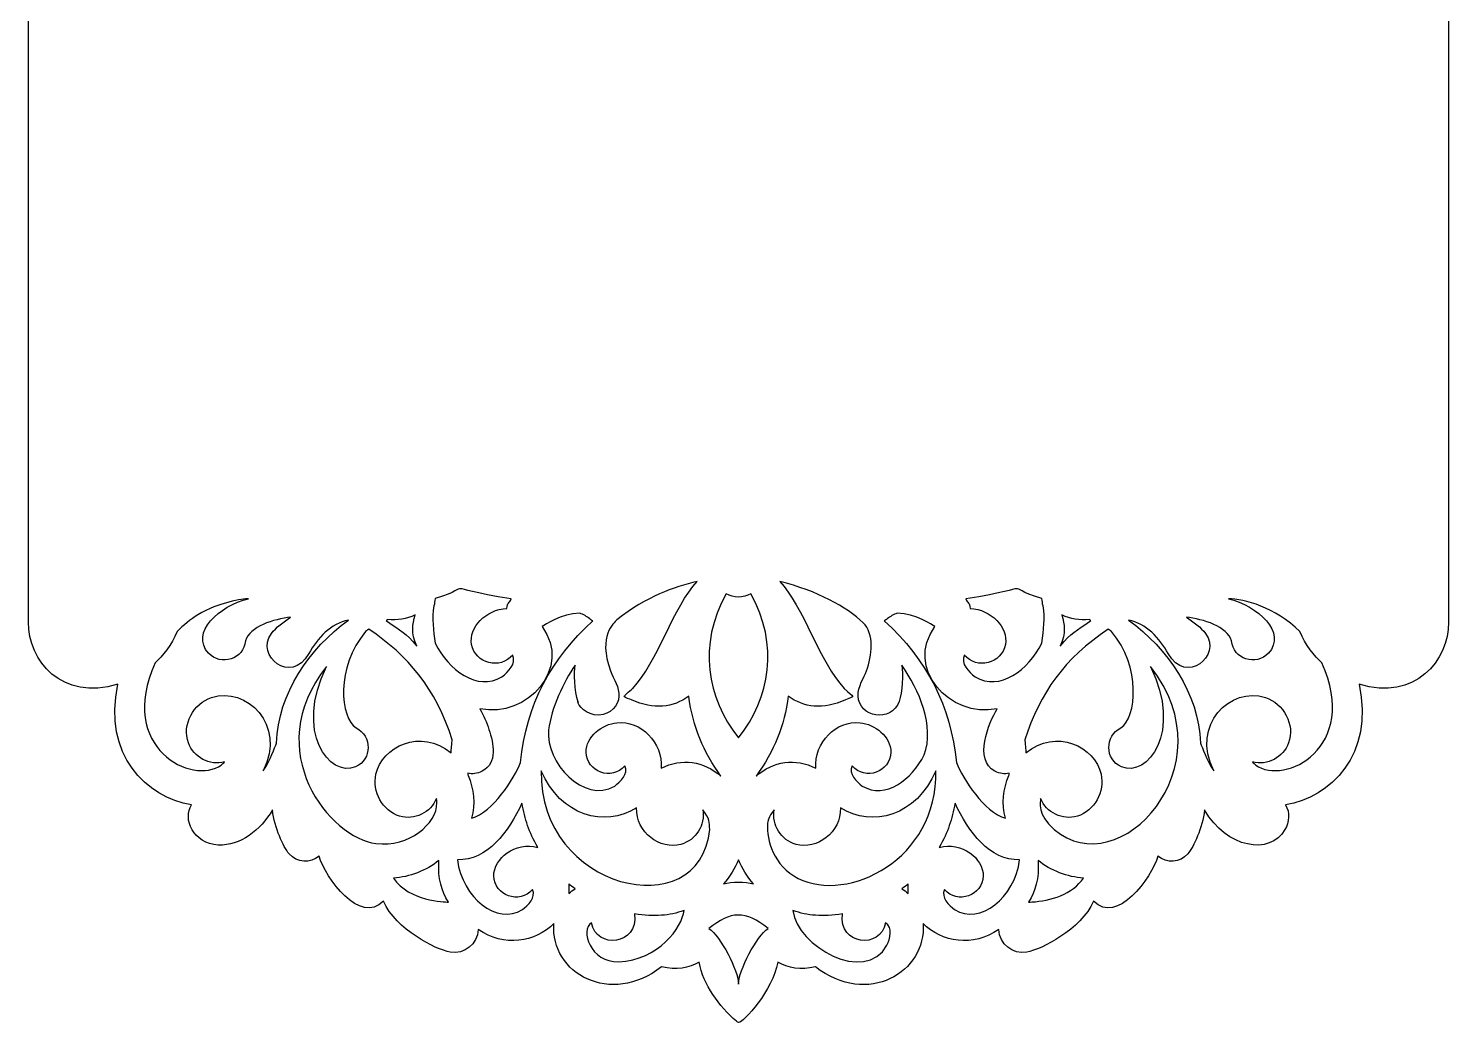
# Model space of a CAD drawing. Header units: millimetres. Extents: x -64 to 64, y -89 to 89.
# Drawn here: x -63.5 to 63.5, y -88.9 to 0 of the extents above; entities that cross this region are included whole.
import ezdxf

# ---------------------------------------------------------------- set-up
doc = ezdxf.new("R2010")
doc.units = ezdxf.units.MM
doc.header["$MEASUREMENT"] = 0
doc.layers.add('layer 1', color=7, linetype='Continuous')

msp = doc.modelspace()

# ---------------------------------------------------------------- linework, layer by layer
at = {"layer": 'layer 1'}
for points, knots in [([(55.492, 58.6351), (56.8784, 64.9498), (52.9415, 68.7774), (48.9056, 69.4371), (48.9056, 69.4371), (49.7346, 70.6683), (48.761, 72.9191), (46.5173, 73.0178), (46.5173, 73.0178), (44.57, 73.106), (42.7178, 71.6879), (41.6843, 69.8816), (41.6843, 69.8816), (41.4692, 71.5185), (40.7282, 73.1483), (40.1814, 73.815), (40.1814, 73.815), (39.4829, 74.644), (38.2871, 74.6617), (37.5074, 74.0303), (37.5074, 74.0303), (36.9321, 75.9629), (33.8404, 80.2171), (31.7571, 78.0449), (31.7571, 78.0449), (30.6248, 80.5813), (27.0864, 82.3629), (25.8022, 82.5956), (25.8022, 82.5956), (24.4899, 82.8319), (23.3433, 81.883), (23.2728, 80.5636), (23.2728, 80.5636), (20.9833, 82.1829), (18.1539, 81.7101), (16.5031, 80.0415), (16.5031, 80.0415), (16.8417, 84.55), (11.4231, 87.4569), (6.8722, 83.9115), (6.8722, 83.9115), (5.5457, 84.2184), (4.4522, 84.0315), (3.5067, 83.4988), (3.5067, 83.4988), (3.1857, 85.506), (1.7252, 87.4463), (0.1766, 88.7762), (0.1766, 88.7762), (0.0953, 88.8434), (0.06, 88.9), (0.0106, 88.9), (0.0106, 88.9), (-0.4309, 88.9), (-3.1107, 85.9645), (-3.5066, 83.4989), (-3.5066, 83.4989), (-4.4486, 84.0316), (-5.5421, 84.2185), (-6.8722, 83.9116), (-6.8722, 83.9116), (-11.5465, 87.5594), (-16.8276, 84.3773), (-16.503, 80.0416), (-16.503, 80.0416), (-18.1503, 81.7103), (-20.9832, 82.183), (-23.2727, 80.5637), (-23.2727, 80.5637), (-23.3432, 81.8866), (-24.4898, 82.8321), (-25.7986, 82.5958), (-25.7986, 82.5958), (-27.0828, 82.3629), (-30.621, 80.5814), (-31.7535, 78.045), (-31.7535, 78.045), (-33.8422, 80.2085), (-36.9288, 75.9621), (-37.5038, 74.0304), (-37.5038, 74.0304), (-38.2835, 74.6619), (-39.4793, 74.6443), (-40.178, 73.8152), (-40.178, 73.8152), (-40.7247, 73.1485), (-41.4656, 71.5186), (-41.6807, 69.8817), (-41.6807, 69.8817), (-43.6493, 73.3177), (-47.5121, 73.9811), (-48.8598, 71.6457), (-48.8598, 71.6457), (-49.2479, 70.9754), (-49.3537, 70.1041), (-48.9022, 69.4372), (-48.9022, 69.4372), (-52.9415, 68.7776), (-56.8785, 64.9499), (-55.4885, 58.6352), (-55.4885, 58.6352), (-60.533, 60.1838), (-63.5, 56.5079), (-63.5, 53.0965), (-63.5, 53.0965), (-63.5, 53.0965), (-63.5, -53.1071), (-63.5, -53.1071), (-63.5, -53.1071), (-63.5, -56.515), (-60.5437, -60.1874), (-55.4884, -58.6387), (-55.4884, -58.6387), (-56.8784, -64.9534), (-52.9413, -68.7774), (-48.9056, -69.4372), (-48.9056, -69.4372), (-49.731, -70.6685), (-48.7574, -72.9192), (-46.5173, -73.0215), (-46.5173, -73.0215), (-44.5699, -73.1097), (-42.7178, -71.688), (-41.6842, -69.8853), (-41.6842, -69.8853), (-41.4691, -71.5186), (-40.7281, -73.1486), (-40.1814, -73.8153), (-40.1814, -73.8153), (-39.4795, -74.6443), (-38.2835, -74.6619), (-37.5038, -74.0304), (-37.5038, -74.0304), (-36.9324, -75.9612), (-33.8426, -80.2158), (-31.7535, -78.045), (-31.7535, -78.045), (-30.6212, -80.5816), (-27.0862, -82.3631), (-25.7986, -82.5959), (-25.7986, -82.5959), (-24.4898, -82.8322), (-23.3432, -81.8833), (-23.2727, -80.5639), (-23.2727, -80.5639), (-20.9832, -82.183), (-18.1538, -81.7103), (-16.503, -80.0418), (-16.503, -80.0418), (-16.8417, -84.5538), (-11.4195, -87.4608), (-6.8722, -83.9117), (-6.8722, -83.9117), (-5.5422, -84.2223), (-4.4522, -84.0317), (-3.5066, -83.5025), (-3.5066, -83.5025), (-3.1856, -85.5062), (-1.7216, -87.45), (-0.1764, -88.7765), (-0.1764, -88.7765), (-0.0953, -88.847), (-0.06, -88.9), (-0.0105, -88.9), (-0.0105, -88.9), (-0.0081, -88.9), (0.0082, -88.9), (0.0106, -88.9), (0.0106, -88.9), (0.3986, -88.9), (3.1045, -86.0036), (3.5066, -83.5025), (3.5066, -83.5025), (4.452, -84.0316), (5.5421, -84.2221), (6.872, -83.9117), (6.872, -83.9117), (11.5499, -87.5595), (16.8275, -84.3774), (16.503, -80.0418), (16.503, -80.0418), (18.1539, -81.7105), (20.9832, -82.183), (23.2727, -80.5639), (23.2727, -80.5639), (23.3432, -81.8868), (24.4898, -82.8322), (25.7986, -82.5959), (25.7986, -82.5959), (27.0828, -82.3631), (30.621, -80.5816), (31.7535, -78.045), (31.7535, -78.045), (33.8432, -80.2171), (36.9315, -75.9535), (37.5038, -74.0304), (37.5038, -74.0304), (38.2835, -74.6619), (39.4793, -74.6443), (40.1778, -73.8153), (40.1778, -73.8153), (40.7281, -73.1485), (41.4691, -71.5222), (41.6842, -69.8853), (41.6842, -69.8853), (43.6492, -73.3178), (47.5155, -73.9811), (48.8632, -71.6457), (48.8632, -71.6457), (49.2477, -70.9754), (49.3536, -70.1075), (48.9055, -69.4372), (48.9055, -69.4372), (52.9413, -68.7774), (56.8782, -64.9534), (55.4884, -58.6387), (55.4884, -58.6387), (60.5332, -60.1874), (63.5, -56.5079), (63.5, -53.0966), (63.5, -53.0966), (63.5, -53.0966), (63.5, 53.1071), (63.5, 53.1071), (63.5, 53.1071), (63.5, 56.5184), (60.5473, 60.1874), (55.492, 58.6351)], [0, 0, 0, 0, 0.01724138, 0.01724138, 0.01724138, 0.01724138, 0.03448276, 0.03448276, 0.03448276, 0.03448276, 0.05172414, 0.05172414, 0.05172414, 0.05172414, 0.06896552, 0.06896552, 0.06896552, 0.06896552, 0.0862069, 0.0862069, 0.0862069, 0.0862069, 0.10344828, 0.10344828, 0.10344828, 0.10344828, 0.12068966, 0.12068966, 0.12068966, 0.12068966, 0.13793103, 0.13793103, 0.13793103, 0.13793103, 0.15517241, 0.15517241, 0.15517241, 0.15517241, 0.17241379, 0.17241379, 0.17241379, 0.17241379, 0.18965517, 0.18965517, 0.18965517, 0.18965517, 0.20689655, 0.20689655, 0.20689655, 0.20689655, 0.22413793, 0.22413793, 0.22413793, 0.22413793, 0.24137931, 0.24137931, 0.24137931, 0.24137931, 0.25862069, 0.25862069, 0.25862069, 0.25862069, 0.27586207, 0.27586207, 0.27586207, 0.27586207, 0.29310345, 0.29310345, 0.29310345, 0.29310345, 0.31034483, 0.31034483, 0.31034483, 0.31034483, 0.32758621, 0.32758621, 0.32758621, 0.32758621, 0.34482759, 0.34482759, 0.34482759, 0.34482759, 0.36206897, 0.36206897, 0.36206897, 0.36206897, 0.37931034, 0.37931034, 0.37931034, 0.37931034, 0.39655172, 0.39655172, 0.39655172, 0.39655172, 0.4137931, 0.4137931, 0.4137931, 0.4137931, 0.43103448, 0.43103448, 0.43103448, 0.43103448, 0.44827586, 0.44827586, 0.44827586, 0.44827586, 0.46551724, 0.46551724, 0.46551724, 0.46551724, 0.48275862, 0.48275862, 0.48275862, 0.48275862, 0.5, 0.5, 0.5, 0.5, 0.51724138, 0.51724138, 0.51724138, 0.51724138, 0.53448276, 0.53448276, 0.53448276, 0.53448276, 0.55172414, 0.55172414, 0.55172414, 0.55172414, 0.56896552, 0.56896552, 0.56896552, 0.56896552, 0.5862069, 0.5862069, 0.5862069, 0.5862069, 0.60344828, 0.60344828, 0.60344828, 0.60344828, 0.62068966, 0.62068966, 0.62068966, 0.62068966, 0.63793103, 0.63793103, 0.63793103, 0.63793103, 0.65517241, 0.65517241, 0.65517241, 0.65517241, 0.67241379, 0.67241379, 0.67241379, 0.67241379, 0.68965517, 0.68965517, 0.68965517, 0.68965517, 0.70689655, 0.70689655, 0.70689655, 0.70689655, 0.72413793, 0.72413793, 0.72413793, 0.72413793, 0.74137931, 0.74137931, 0.74137931, 0.74137931, 0.75862069, 0.75862069, 0.75862069, 0.75862069, 0.77586207, 0.77586207, 0.77586207, 0.77586207, 0.79310345, 0.79310345, 0.79310345, 0.79310345, 0.81034483, 0.81034483, 0.81034483, 0.81034483, 0.82758621, 0.82758621, 0.82758621, 0.82758621, 0.84482759, 0.84482759, 0.84482759, 0.84482759, 0.86206897, 0.86206897, 0.86206897, 0.86206897, 0.87931034, 0.87931034, 0.87931034, 0.87931034, 0.89655172, 0.89655172, 0.89655172, 0.89655172, 0.9137931, 0.9137931, 0.9137931, 0.9137931, 0.93103448, 0.93103448, 0.93103448, 0.93103448, 0.94827586, 0.94827586, 0.94827586, 0.94827586, 0.96551724, 0.96551724, 0.96551724, 0.96551724, 1, 1, 1, 1]), ([(-10.8796, -62.0854), (-12.1708, -62.2053), (-13.6454, -63.3342), (-13.6242, -64.7312), (-13.6242, -64.7312), (-13.5924, -66.5057), (-11.3029, -67.2994), (-10.1704, -65.9447), (-10.1704, -65.9447), (-9.8141, -66.6608), (-10.5585, -67.3452), (-11.063, -67.7474), (-11.063, -67.7474), (-13.8147, -69.3667), (-17.3143, -65.6237), (-16.9791, -62.7274), (-16.9791, -62.7274), (-16.7498, -60.766), (-15.6385, -58.427), (-14.6119, -56.9454), (-14.6119, -56.9454), (-14.6825, -57.5698), (-14.7249, -59.2101), (-14.3368, -60.2579), (-14.3368, -60.2579), (-14.3403, -60.2543), (-14.365, -60.1874), (-14.365, -60.1874), (-14.365, -60.1874), (-14.365, -60.5402), (-13.6529, -61.4044), (-12.4777, -61.4044), (-12.4777, -61.4044), (-11.4563, -61.3631), (-10.7435, -60.5462), (-10.6962, -59.7181), (-10.6962, -59.7181), (-10.6503, -58.942), (-11.1407, -58.2048), (-11.4475, -57.4604), (-11.4475, -57.4604), (-12.6012, -54.229), (-11.1371, -53.2235), (-10.8691, -52.8708), (-10.8691, -52.8708), (-8.1492, -50.7647), (-5.8525, -49.9816), (-3.6865, -49.456), (-3.6865, -49.456), (-5.7997, -51.6502), (-7.2601, -56.7162), (-9.4509, -59.0163), (-9.4509, -59.0163), (-9.5074, -59.0728), (-10.2129, -59.6528), (-10.2129, -59.7325), (-10.2129, -59.7325), (-10.1671, -59.8313), (-9.6767, -59.9935), (-9.5709, -60.0394), (-9.5709, -60.0394), (-7.5671, -60.9495), (-5.849, -60.7343), (-4.445, -59.7113), (-4.445, -59.7113), (-4.0921, -62.4453), (-3.1326, -64.7031), (-1.5698, -66.8621), (-1.5698, -66.8621), (-3.1044, -65.5039), (-5.1046, -65.2147), (-6.9073, -66.1601), (-6.9073, -66.1601), (-6.7556, -63.8738), (-8.7453, -61.8419), (-10.8796, -62.0854)], [0, 0, 0, 0, 0.05, 0.05, 0.05, 0.05, 0.1, 0.1, 0.1, 0.1, 0.15, 0.15, 0.15, 0.15, 0.2, 0.2, 0.2, 0.2, 0.25, 0.25, 0.25, 0.25, 0.3, 0.3, 0.3, 0.3, 0.35, 0.35, 0.35, 0.35, 0.4, 0.4, 0.4, 0.4, 0.45, 0.45, 0.45, 0.45, 0.5, 0.5, 0.5, 0.5, 0.55, 0.55, 0.55, 0.55, 0.6, 0.6, 0.6, 0.6, 0.65, 0.65, 0.65, 0.65, 0.7, 0.7, 0.7, 0.7, 0.75, 0.75, 0.75, 0.75, 0.8, 0.8, 0.8, 0.8, 0.85, 0.85, 0.85, 0.85, 0.9, 0.9, 0.9, 0.9, 1, 1, 1, 1]), ([(10.8797, -62.0854), (8.7453, -61.8419), (6.7558, -63.874), (6.9074, -66.1599), (6.9074, -66.1599), (5.1048, -65.2144), (3.1045, -65.5038), (1.5664, -66.8618), (1.5664, -66.8618), (3.1891, -64.6253), (4.1064, -62.3534), (4.4451, -59.7111), (4.4451, -59.7111), (5.8372, -60.7247), (7.5602, -60.9569), (9.5709, -60.0392), (9.5709, -60.0392), (10.5351, -59.6209), (10.3323, -59.8989), (9.451, -59.016), (9.451, -59.016), (7.2639, -56.7195), (5.7928, -51.6431), (3.6866, -49.4558), (3.6866, -49.4558), (7.031, -50.2673), (9.7082, -51.7653), (11.1302, -53.1281), (11.1302, -53.1281), (12.1886, -54.137), (11.9381, -56.0809), (11.4442, -57.4603), (11.4442, -57.4603), (11.2255, -57.993), (10.6752, -58.8714), (10.6929, -59.7145), (10.6929, -59.7145), (10.7463, -61.5813), (13.6476, -62.1182), (14.3653, -60.1872), (14.3653, -60.1872), (14.6827, -59.3371), (14.697, -57.7107), (14.6088, -56.9453), (14.6088, -56.9453), (16.1681, -59.1819), (17.5544, -62.3674), (16.6126, -64.9603), (16.6126, -64.9603), (15.4801, -67.1722), (13.1835, -68.996), (11.0633, -67.7473), (11.0633, -67.7473), (10.5553, -67.3452), (9.8145, -66.6607), (10.1708, -65.9446), (10.1708, -65.9446), (11.3032, -67.2992), (13.5928, -66.5054), (13.621, -64.7311), (13.621, -64.7311), (13.6455, -63.3341), (12.1673, -62.2053), (10.8797, -62.0854)], [0, 0, 0, 0, 0.05882353, 0.05882353, 0.05882353, 0.05882353, 0.11764706, 0.11764706, 0.11764706, 0.11764706, 0.17647059, 0.17647059, 0.17647059, 0.17647059, 0.23529412, 0.23529412, 0.23529412, 0.23529412, 0.29411765, 0.29411765, 0.29411765, 0.29411765, 0.35294118, 0.35294118, 0.35294118, 0.35294118, 0.41176471, 0.41176471, 0.41176471, 0.41176471, 0.47058824, 0.47058824, 0.47058824, 0.47058824, 0.52941176, 0.52941176, 0.52941176, 0.52941176, 0.58823529, 0.58823529, 0.58823529, 0.58823529, 0.64705882, 0.64705882, 0.64705882, 0.64705882, 0.70588235, 0.70588235, 0.70588235, 0.70588235, 0.76470588, 0.76470588, 0.76470588, 0.76470588, 0.82352941, 0.82352941, 0.82352941, 0.82352941, 0.88235294, 0.88235294, 0.88235294, 0.88235294, 1, 1, 1, 1]), ([(-27.1144, -54.9768), (-27.2908, -53.8338), (-27.4071, -52.7756), (-27.2556, -51.6255), (-27.2556, -51.6255), (-27.1215, -51.4774), (-27.2167, -51.1669), (-27.1144, -50.9905), (-27.1144, -50.9905), (-23.121, -49.7382), (-27.3332, -49.8615), (-20.3164, -51.0223), (-20.3164, -51.0223), (-20.5315, -51.4173), (-20.6551, -51.308), (-20.7045, -51.8688), (-20.7045, -51.8688), (-22.5848, -51.9394), (-24.1582, -53.5657), (-23.8654, -55.0898), (-23.8654, -55.0898), (-23.5373, -56.7972), (-21.3042, -57.3617), (-20.193, -56.0352), (-20.193, -56.0352), (-19.8402, -56.8254), (-20.5882, -57.5098), (-21.1526, -57.972), (-21.1526, -57.972), (-23.3856, -59.3372), (-25.9397, -57.3263), (-27.1144, -54.9768)], [0, 0, 0, 0, 0.11111111, 0.11111111, 0.11111111, 0.11111111, 0.22222222, 0.22222222, 0.22222222, 0.22222222, 0.33333333, 0.33333333, 0.33333333, 0.33333333, 0.44444444, 0.44444444, 0.44444444, 0.44444444, 0.55555556, 0.55555556, 0.55555556, 0.55555556, 0.66666667, 0.66666667, 0.66666667, 0.66666667, 0.77777778, 0.77777778, 0.77777778, 0.77777778, 1, 1, 1, 1]), ([(0, -63.4506), (-2.8645, -59.8488), (-3.6301, -55.1039), (-1.1042, -50.5672), (-1.1042, -50.5672), (-0.4162, -50.9342), (0.4128, -50.9376), (1.1007, -50.5672), (1.1007, -50.5672), (3.6371, -55.1109), (2.8645, -59.8522), (0, -63.4506)], [0, 0, 0, 0, 0.25, 0.25, 0.25, 0.25, 0.5, 0.5, 0.5, 0.5, 1, 1, 1, 1]), ([(21.1526, -57.972), (20.588, -57.5098), (19.8402, -56.8255), (20.193, -56.0352), (20.193, -56.0352), (21.3042, -57.3617), (23.5373, -56.7972), (23.8654, -55.0898), (23.8654, -55.0898), (24.1582, -53.5657), (22.5848, -51.9395), (20.7045, -51.8688), (20.7045, -51.8688), (20.6551, -51.308), (20.5316, -51.4173), (20.3165, -51.0223), (20.3165, -51.0223), (27.3332, -49.8615), (23.1175, -49.7382), (27.1144, -50.9905), (27.1144, -50.9905), (27.2167, -51.1669), (27.1215, -51.4774), (27.2556, -51.6255), (27.2556, -51.6255), (27.4002, -52.7331), (27.3049, -53.7315), (27.1144, -54.9768), (27.1144, -54.9768), (25.9397, -57.3263), (23.3856, -59.3372), (21.1526, -57.972)], [0, 0, 0, 0, 0.11111111, 0.11111111, 0.11111111, 0.11111111, 0.22222222, 0.22222222, 0.22222222, 0.22222222, 0.33333333, 0.33333333, 0.33333333, 0.33333333, 0.44444444, 0.44444444, 0.44444444, 0.44444444, 0.55555556, 0.55555556, 0.55555556, 0.55555556, 0.66666667, 0.66666667, 0.66666667, 0.66666667, 0.77777778, 0.77777778, 0.77777778, 0.77777778, 1, 1, 1, 1]), ([(-41.3172, -63.9128), (-41.476, -64.3008), (-41.8641, -65.4156), (-42.5026, -66.3894), (-42.5026, -66.3894), (-40.4177, -62.2512), (-44.016, -58.8046), (-47.1133, -59.8312), (-47.1133, -59.8312), (-48.7466, -60.3426), (-49.7839, -62.2548), (-49.1947, -63.8881), (-49.1947, -63.8881), (-48.7291, -65.1757), (-47.2863, -65.9624), (-45.9562, -65.592), (-45.9562, -65.592), (-46.0585, -65.6766), (-46.1502, -65.7825), (-46.2561, -65.867), (-46.2561, -65.867), (-48.7961, -67.7262), (-55.6258, -64.3713), (-52.1545, -56.7372), (-52.1545, -56.7372), (-51.5688, -56.1763), (-50.6552, -55.0897), (-50.2072, -53.9327), (-50.2072, -53.9327), (-49.6463, -53.3681), (-49.0183, -52.8672), (-48.3375, -52.4299), (-48.3375, -52.4299), (-46.436, -51.2975), (-44.3582, -51.0117), (-43.8184, -50.9941), (-43.8184, -50.9941), (-46.4219, -51.6361), (-49.0713, -54.0245), (-47.385, -55.8765), (-47.385, -55.8765), (-46.2984, -57.0654), (-44.2277, -56.3881), (-44.083, -54.7758), (-44.083, -54.7758), (-43.7126, -53.46), (-41.5571, -52.8426), (-40.0473, -52.638), (-40.0473, -52.638), (-40.6753, -53.0685), (-41.3632, -53.5623), (-41.7688, -54.1127), (-41.7688, -54.1127), (-43.2329, -56.0988), (-40.0226, -58.78), (-38.428, -55.8978), (-38.428, -55.8978), (-37.6942, -54.5431), (-36.4101, -53.1884), (-34.8827, -52.9133), (-34.8827, -52.9133), (-38.3681, -55.4461), (-41.1692, -59.4713), (-41.3172, -63.9128)], [0, 0, 0, 0, 0.05882353, 0.05882353, 0.05882353, 0.05882353, 0.11764706, 0.11764706, 0.11764706, 0.11764706, 0.17647059, 0.17647059, 0.17647059, 0.17647059, 0.23529412, 0.23529412, 0.23529412, 0.23529412, 0.29411765, 0.29411765, 0.29411765, 0.29411765, 0.35294118, 0.35294118, 0.35294118, 0.35294118, 0.41176471, 0.41176471, 0.41176471, 0.41176471, 0.47058824, 0.47058824, 0.47058824, 0.47058824, 0.52941176, 0.52941176, 0.52941176, 0.52941176, 0.58823529, 0.58823529, 0.58823529, 0.58823529, 0.64705882, 0.64705882, 0.64705882, 0.64705882, 0.70588235, 0.70588235, 0.70588235, 0.70588235, 0.76470588, 0.76470588, 0.76470588, 0.76470588, 0.82352941, 0.82352941, 0.82352941, 0.82352941, 0.88235294, 0.88235294, 0.88235294, 0.88235294, 1, 1, 1, 1]), ([(46.2562, -65.867), (46.1505, -65.7824), (46.0587, -65.6766), (45.9564, -65.592), (45.9564, -65.592), (47.2863, -65.9624), (48.7292, -65.1757), (49.1949, -63.8881), (49.1949, -63.8881), (49.784, -62.2548), (48.7469, -60.3426), (47.1135, -59.8312), (47.1135, -59.8312), (44.016, -58.8046), (40.4177, -62.2512), (42.5026, -66.3894), (42.5026, -66.3894), (41.8641, -65.4157), (41.476, -64.3009), (41.3172, -63.9128), (41.3172, -63.9128), (41.169, -59.4713), (38.3645, -55.4462), (34.8825, -52.9133), (34.8825, -52.9133), (36.4101, -53.1884), (37.6942, -54.5431), (38.428, -55.8978), (38.428, -55.8978), (40.0226, -58.78), (43.2329, -56.0988), (41.7688, -54.1127), (41.7688, -54.1127), (41.3632, -53.5624), (40.6753, -53.0685), (40.0473, -52.638), (40.0473, -52.638), (41.5573, -52.8426), (43.7126, -53.46), (44.083, -54.7758), (44.083, -54.7758), (44.2277, -56.3881), (46.2984, -57.0654), (47.385, -55.8765), (47.385, -55.8765), (49.0713, -54.0245), (46.4219, -51.6361), (43.8148, -50.9941), (43.8148, -50.9941), (45.2012, -51.0365), (48.0024, -51.7208), (50.2072, -53.9327), (50.2072, -53.9327), (50.6517, -55.0898), (51.5654, -56.1764), (52.1545, -56.7372), (52.1545, -56.7372), (55.6189, -64.3572), (48.7997, -67.7333), (46.2562, -65.867)], [0, 0, 0, 0, 0.0625, 0.0625, 0.0625, 0.0625, 0.125, 0.125, 0.125, 0.125, 0.1875, 0.1875, 0.1875, 0.1875, 0.25, 0.25, 0.25, 0.25, 0.3125, 0.3125, 0.3125, 0.3125, 0.375, 0.375, 0.375, 0.375, 0.4375, 0.4375, 0.4375, 0.4375, 0.5, 0.5, 0.5, 0.5, 0.5625, 0.5625, 0.5625, 0.5625, 0.625, 0.625, 0.625, 0.625, 0.6875, 0.6875, 0.6875, 0.6875, 0.75, 0.75, 0.75, 0.75, 0.8125, 0.8125, 0.8125, 0.8125, 0.875, 0.875, 0.875, 0.875, 1, 1, 1, 1]), ([(-28.769, -55.2415), (-29.7462, -54.0102), (-30.1625, -53.9397), (-31.5171, -52.9484), (-31.5171, -52.9484), (-31.4712, -52.9202), (-31.4289, -52.892), (-31.383, -52.8638), (-31.383, -52.8638), (-30.4905, -52.9025), (-29.7179, -52.8602), (-28.9277, -52.4299), (-28.9277, -52.4299), (-29.143, -53.3894), (-29.3193, -53.9468), (-28.769, -55.2415)], [0, 0, 0, 0, 0.2, 0.2, 0.2, 0.2, 0.4, 0.4, 0.4, 0.4, 0.6, 0.6, 0.6, 0.6, 1, 1, 1, 1]), ([(-24.1864, -66.802), (-24.19, -66.7561), (-24.19, -66.7667), (-24.2006, -66.6008), (-24.2006, -66.6008), (-23.8019, -66.6925), (-23.3645, -66.6537), (-22.9306, -66.428), (-22.9306, -66.428), (-21.5018, -65.6766), (-21.9181, -63.9409), (-22.3133, -62.692), (-22.3133, -62.692), (-22.5214, -62.0571), (-22.786, -61.4256), (-23.1282, -60.84), (-23.1282, -60.84), (-18.8809, -61.7278), (-14.8352, -57.1649), (-17.5649, -53.4952), (-17.5649, -53.4952), (-17.3215, -53.3542), (-15.8716, -52.3451), (-14.1959, -52.2817), (-14.1959, -52.2817), (-13.8749, -52.4263), (-13.5538, -52.578), (-13.3069, -52.7967), (-13.3069, -52.7967), (-13.2223, -52.8531), (-13.127, -52.9236), (-13.0281, -52.9695), (-13.0281, -52.9695), (-16.7593, -56.3733), (-18.9693, -60.4358), (-19.484, -65.6555), (-19.484, -65.6555), (-20.0978, -67.0948), (-21.9322, -70.1075), (-23.876, -70.612), (-23.876, -70.612), (-23.5267, -69.3631), (-23.6573, -67.9907), (-24.1864, -66.802)], [0, 0, 0, 0, 0.08333333, 0.08333333, 0.08333333, 0.08333333, 0.16666667, 0.16666667, 0.16666667, 0.16666667, 0.25, 0.25, 0.25, 0.25, 0.33333333, 0.33333333, 0.33333333, 0.33333333, 0.41666667, 0.41666667, 0.41666667, 0.41666667, 0.5, 0.5, 0.5, 0.5, 0.58333333, 0.58333333, 0.58333333, 0.58333333, 0.66666667, 0.66666667, 0.66666667, 0.66666667, 0.75, 0.75, 0.75, 0.75, 0.83333333, 0.83333333, 0.83333333, 0.83333333, 1, 1, 1, 1]), ([(22.9305, -66.428), (23.3643, -66.6537), (23.8018, -66.6926), (24.2006, -66.6008), (24.2006, -66.6008), (24.19, -66.7667), (24.19, -66.7561), (24.1864, -66.802), (24.1864, -66.802), (23.6573, -67.9907), (23.5232, -69.3631), (23.8759, -70.6119), (23.8759, -70.6119), (21.9321, -70.1074), (20.0976, -67.0948), (19.4803, -65.6554), (19.4803, -65.6554), (18.9877, -60.6107), (16.8787, -56.4779), (13.028, -52.9694), (13.028, -52.9694), (13.1233, -52.9235), (13.222, -52.853), (13.3068, -52.7966), (13.3068, -52.7966), (13.5537, -52.5778), (13.8747, -52.4262), (14.1958, -52.2816), (14.1958, -52.2816), (15.8715, -52.345), (17.3215, -53.354), (17.5648, -53.4951), (17.5648, -53.4951), (14.8365, -57.1636), (18.8768, -61.7279), (23.1281, -60.8398), (23.1281, -60.8398), (22.3838, -62.1064), (21.0079, -65.4191), (22.9305, -66.428)], [0, 0, 0, 0, 0.09090909, 0.09090909, 0.09090909, 0.09090909, 0.18181818, 0.18181818, 0.18181818, 0.18181818, 0.27272727, 0.27272727, 0.27272727, 0.27272727, 0.36363636, 0.36363636, 0.36363636, 0.36363636, 0.45454545, 0.45454545, 0.45454545, 0.45454545, 0.54545455, 0.54545455, 0.54545455, 0.54545455, 0.63636364, 0.63636364, 0.63636364, 0.63636364, 0.72727273, 0.72727273, 0.72727273, 0.72727273, 0.81818182, 0.81818182, 0.81818182, 0.81818182, 1, 1, 1, 1]), ([(28.9277, -52.4298), (29.7144, -52.8602), (30.4905, -52.9024), (31.3831, -52.8636), (31.3831, -52.8636), (31.4254, -52.8918), (31.4713, -52.92), (31.5172, -52.9483), (31.5172, -52.9483), (30.1625, -53.9396), (29.7464, -54.0101), (28.7691, -55.2413), (28.7691, -55.2413), (29.3193, -53.9468), (29.1394, -53.3894), (28.9277, -52.4298)], [0, 0, 0, 0, 0.2, 0.2, 0.2, 0.2, 0.4, 0.4, 0.4, 0.4, 0.6, 0.6, 0.6, 0.6, 1, 1, 1, 1]), ([(-25.6999, -64.7912), (-28.3739, -62.5052), (-31.9193, -64.248), (-32.4202, -66.6855), (-32.4202, -66.6855), (-32.7624, -68.2308), (-31.8522, -69.9841), (-30.3036, -70.4427), (-30.3036, -70.4427), (-28.963, -70.8342), (-27.5343, -70.1287), (-27.0052, -68.8481), (-27.0052, -68.8481), (-27.0052, -68.9786), (-26.9699, -69.1232), (-26.9629, -69.2538), (-26.9629, -69.2538), (-26.9629, -71.1305), (-29.4852, -73.2367), (-32.4169, -72.8874), (-32.4169, -72.8874), (-36.4844, -72.4147), (-42.8555, -64.6289), (-36.8478, -57.0723), (-36.8478, -57.0723), (-39.7264, -62.9426), (-36.5761, -67.0136), (-34.2548, -66.0295), (-34.2548, -66.0295), (-32.7308, -65.3803), (-32.7731, -63.2601), (-34.2019, -62.5475), (-34.2019, -62.5475), (-35.5813, -61.6691), (-36.08, -57.1126), (-33.3412, -53.9327), (-33.3412, -53.9327), (-33.2624, -53.8413), (-33.1543, -53.788), (-33.0589, -53.721), (-33.0589, -53.721), (-29.5452, -56.0636), (-27.1005, -58.9986), (-25.5906, -63.6164), (-25.5906, -63.6164), (-25.6328, -64.1103), (-25.714, -64.5512), (-25.6999, -64.7912)], [0, 0, 0, 0, 0.07692308, 0.07692308, 0.07692308, 0.07692308, 0.15384615, 0.15384615, 0.15384615, 0.15384615, 0.23076923, 0.23076923, 0.23076923, 0.23076923, 0.30769231, 0.30769231, 0.30769231, 0.30769231, 0.38461538, 0.38461538, 0.38461538, 0.38461538, 0.46153846, 0.46153846, 0.46153846, 0.46153846, 0.53846154, 0.53846154, 0.53846154, 0.53846154, 0.61538462, 0.61538462, 0.61538462, 0.61538462, 0.69230769, 0.69230769, 0.69230769, 0.69230769, 0.76923077, 0.76923077, 0.76923077, 0.76923077, 0.84615385, 0.84615385, 0.84615385, 0.84615385, 1, 1, 1, 1]), ([(28.2328, -71.6244), (26.6841, -70.2804), (27.0052, -69.2008), (27.0052, -68.8481), (27.0052, -68.8481), (27.5343, -70.1287), (28.9631, -70.8342), (30.3036, -70.4427), (30.3036, -70.4427), (31.8522, -69.9841), (32.7624, -68.2308), (32.4202, -66.6855), (32.4202, -66.6855), (31.9193, -64.2478), (28.3704, -62.5052), (25.6963, -64.7912), (25.6963, -64.7912), (25.7068, -64.6184), (25.6258, -64.0221), (25.5905, -63.6164), (25.5905, -63.6164), (26.9698, -59.4008), (29.1571, -56.321), (33.0587, -53.721), (33.0587, -53.721), (33.154, -53.788), (33.2622, -53.8413), (33.3409, -53.9327), (33.3409, -53.9327), (36.0225, -57.0452), (35.6092, -61.6478), (34.1981, -62.5475), (34.1981, -62.5475), (32.7693, -63.2601), (32.7306, -65.3803), (34.2546, -66.0295), (34.2546, -66.0295), (36.5722, -67.0136), (39.7261, -62.9426), (36.8474, -57.0723), (36.8474, -57.0723), (43.935, -65.987), (34.0113, -76.6339), (28.2328, -71.6244)], [0, 0, 0, 0, 0.08333333, 0.08333333, 0.08333333, 0.08333333, 0.16666667, 0.16666667, 0.16666667, 0.16666667, 0.25, 0.25, 0.25, 0.25, 0.33333333, 0.33333333, 0.33333333, 0.33333333, 0.41666667, 0.41666667, 0.41666667, 0.41666667, 0.5, 0.5, 0.5, 0.5, 0.58333333, 0.58333333, 0.58333333, 0.58333333, 0.66666667, 0.66666667, 0.66666667, 0.66666667, 0.75, 0.75, 0.75, 0.75, 0.83333333, 0.83333333, 0.83333333, 0.83333333, 1, 1, 1, 1]), ([(-17.6389, -66.3751), (-15.9455, -70.4179), (-11.9591, -71.5011), (-9.1193, -69.6912), (-9.1193, -69.6912), (-9.1652, -71.9172), (-7.0238, -73.4766), (-5.1471, -72.9615), (-5.1471, -72.9615), (-3.7996, -72.5911), (-2.9563, -71.233), (-3.1857, -69.8676), (-3.1857, -69.8676), (-2.526, -70.746), (-2.6141, -70.9577), (-2.5648, -71.6316), (-2.5648, -71.6316), (-3.4643, -80.4156), (-17.9141, -76.969), (-17.6389, -66.3751)], [0, 0, 0, 0, 0.16666667, 0.16666667, 0.16666667, 0.16666667, 0.33333333, 0.33333333, 0.33333333, 0.33333333, 0.5, 0.5, 0.5, 0.5, 0.66666667, 0.66666667, 0.66666667, 0.66666667, 1, 1, 1, 1]), ([(5.3375, -76.0059), (3.1362, -74.8911), (2.4976, -72.5133), (2.5894, -71.194), (2.5894, -71.194), (2.6141, -70.8483), (2.6635, -70.566), (3.1856, -69.8675), (3.1856, -69.8675), (2.9562, -71.2328), (3.7993, -72.591), (5.1435, -72.9614), (5.1435, -72.9614), (7.0203, -73.4764), (9.1617, -71.9172), (9.1193, -69.6911), (9.1193, -69.6911), (11.9592, -71.5009), (15.9456, -70.4178), (17.6389, -66.375), (17.6389, -66.375), (17.8435, -74.2985), (9.786, -78.2531), (5.3375, -76.0059)], [0, 0, 0, 0, 0.14285714, 0.14285714, 0.14285714, 0.14285714, 0.28571429, 0.28571429, 0.28571429, 0.28571429, 0.42857143, 0.42857143, 0.42857143, 0.42857143, 0.57142857, 0.57142857, 0.57142857, 0.57142857, 0.71428571, 0.71428571, 0.71428571, 0.71428571, 1, 1, 1, 1]), ([(-18.4291, -76.9973), (-18.0728, -77.7133), (-18.817, -78.3977), (-19.3216, -78.7999), (-19.3216, -78.7999), (-21.604, -80.2287), (-24.7049, -77.7415), (-25.1388, -74.3336), (-25.1388, -74.3336), (-22.4824, -74.4571), (-20.5527, -71.822), (-19.3639, -69.282), (-19.3639, -69.282), (-19.0815, -70.6931), (-18.7606, -71.8538), (-17.9421, -73.2367), (-17.9421, -73.2367), (-19.9599, -72.6792), (-21.9073, -74.2386), (-21.8826, -75.7837), (-21.8826, -75.7837), (-21.8511, -77.5582), (-19.565, -78.3484), (-18.4291, -76.9973)], [0, 0, 0, 0, 0.14285714, 0.14285714, 0.14285714, 0.14285714, 0.28571429, 0.28571429, 0.28571429, 0.28571429, 0.42857143, 0.42857143, 0.42857143, 0.42857143, 0.57142857, 0.57142857, 0.57142857, 0.57142857, 0.71428571, 0.71428571, 0.71428571, 0.71428571, 1, 1, 1, 1]), ([(19.3217, -78.7999), (18.8173, -78.3977), (18.0729, -77.7133), (18.4292, -76.9973), (18.4292, -76.9973), (19.5652, -78.3484), (21.8512, -77.5582), (21.883, -75.7836), (21.883, -75.7836), (21.9077, -74.2385), (19.9603, -72.6792), (17.9424, -73.2365), (17.9424, -73.2365), (18.7609, -71.8536), (19.0784, -70.6931), (19.3641, -69.2818), (19.3641, -69.2818), (20.5531, -71.8218), (22.4826, -74.4571), (25.1391, -74.3335), (25.1391, -74.3335), (24.7051, -77.7417), (21.6041, -80.2287), (19.3217, -78.7999)], [0, 0, 0, 0, 0.14285714, 0.14285714, 0.14285714, 0.14285714, 0.28571429, 0.28571429, 0.28571429, 0.28571429, 0.42857143, 0.42857143, 0.42857143, 0.42857143, 0.57142857, 0.57142857, 0.57142857, 0.57142857, 0.71428571, 0.71428571, 0.71428571, 0.71428571, 1, 1, 1, 1]), ([(-30.8575, -75.9777), (-29.4499, -75.8931), (-27.9083, -75.3286), (-26.7863, -74.3938), (-26.7863, -74.3938), (-26.8922, -76.1223), (-26.543, -77.0748), (-25.9468, -78.1298), (-25.9468, -78.1298), (-26.2995, -78.0909), (-29.4252, -78.0768), (-30.8575, -75.9777)], [0, 0, 0, 0, 0.25, 0.25, 0.25, 0.25, 0.5, 0.5, 0.5, 0.5, 1, 1, 1, 1]), ([(1.3335, -76.4893), (0.575, -76.2776), (-0.575, -76.2776), (-1.3335, -76.4893), (-1.3335, -76.4893), (-0.7761, -75.8367), (-0.3281, -75.0993), (0, -74.3408), (0, -74.3408), (0.3281, -75.0993), (0.7761, -75.8367), (1.3335, -76.4893)], [0, 0, 0, 0, 0.25, 0.25, 0.25, 0.25, 0.5, 0.5, 0.5, 0.5, 1, 1, 1, 1]), ([(26.236, -78.1121), (26.1373, -78.1121), (26.0385, -78.1191), (25.9468, -78.1298), (25.9468, -78.1298), (26.543, -77.0748), (26.8922, -76.1223), (26.7863, -74.3938), (26.7863, -74.3938), (27.9082, -75.3286), (29.4498, -75.8931), (30.8573, -75.9777), (30.8573, -75.9777), (29.8838, -77.4029), (27.8942, -78.0345), (26.236, -78.1121)], [0, 0, 0, 0, 0.2, 0.2, 0.2, 0.2, 0.4, 0.4, 0.4, 0.4, 0.6, 0.6, 0.6, 0.6, 1, 1, 1, 1]), ([(-15.1765, -77.3465), (-15.1483, -77.0643), (-15.1517, -76.7751), (-15.187, -76.4929), (-15.187, -76.4929), (-15, -76.6481), (-14.8059, -76.7964), (-14.6119, -76.9374), (-14.6119, -76.9374), (-14.8202, -77.0678), (-14.9859, -77.1806), (-15.1765, -77.3465)], [0, 0, 0, 0, 0.25, 0.25, 0.25, 0.25, 0.5, 0.5, 0.5, 0.5, 1, 1, 1, 1]), ([(15.1765, -77.3465), (14.9859, -77.1807), (14.8202, -77.0678), (14.6085, -76.9373), (14.6085, -76.9373), (14.8061, -76.7962), (15, -76.648), (15.1871, -76.4927), (15.1871, -76.4927), (15.1519, -76.7751), (15.1483, -77.0643), (15.1765, -77.3465)], [0, 0, 0, 0, 0.25, 0.25, 0.25, 0.25, 0.5, 0.5, 0.5, 0.5, 1, 1, 1, 1]), ([(-10.7139, -83.4566), (-13.2398, -83.5518), (-14.1746, -80.6132), (-13.1551, -79.9747), (-13.1551, -79.9747), (-12.7247, -82.3665), (-8.9111, -82.0032), (-9.3027, -79.1775), (-9.3027, -79.1775), (-7.493, -79.4702), (-6.1771, -79.3292), (-4.8718, -78.8883), (-4.8718, -78.8883), (-5.0377, -80.3768), (-7.1578, -83.3226), (-10.7139, -83.4566)], [0, 0, 0, 0, 0.2, 0.2, 0.2, 0.2, 0.4, 0.4, 0.4, 0.4, 0.6, 0.6, 0.6, 0.6, 1, 1, 1, 1]), ([(0, -85.464), (0, -84.2272), (-1.6195, -81.1718), (-2.6458, -80.4827), (-2.6458, -80.4827), (-0.709, -78.9198), (0.6175, -78.8458), (2.6459, -80.4827), (2.6459, -80.4827), (1.6193, -81.1741), (0, -84.2256), (0, -85.464)], [0, 0, 0, 0, 0.25, 0.25, 0.25, 0.25, 0.5, 0.5, 0.5, 0.5, 1, 1, 1, 1]), ([(13.2751, -81.9855), (11.3207, -85.5027), (5.2282, -82.0807), (4.8719, -78.8881), (4.8719, -78.8881), (6.1771, -79.329), (7.493, -79.4702), (9.3028, -79.1774), (9.3028, -79.1774), (8.9113, -82.0032), (12.7248, -82.3664), (13.1552, -79.9746), (13.1552, -79.9746), (13.8149, -80.3874), (13.5361, -81.414), (13.2751, -81.9855)], [0, 0, 0, 0, 0.2, 0.2, 0.2, 0.2, 0.4, 0.4, 0.4, 0.4, 0.6, 0.6, 0.6, 0.6, 1, 1, 1, 1])]:
    msp.add_open_spline(points, degree=3, knots=knots, dxfattribs=at)

doc.saveas('drawing.dxf')
